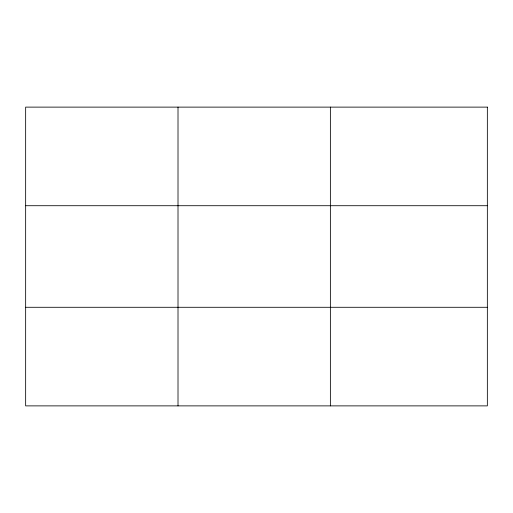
<?xml version="1.0" encoding="UTF-8"?>
<svg xmlns="http://www.w3.org/2000/svg" width="513" height="513" viewBox="0 0 513 513"><rect width="100%" height="100%" fill="white"/><g stroke="black" fill="none" stroke-linecap="round" stroke-linejoin="round"><path stroke-width="0.77" d="M178.011 405.879L178.011 107.121M330.372 405.879L330.372 107.121M25.65 205.713L487.35 205.713M25.65 307.287L487.35 307.287M487.35 107.121L487.35 405.879L25.65 405.879L25.65 107.121L487.35 107.121"/></g></svg>
